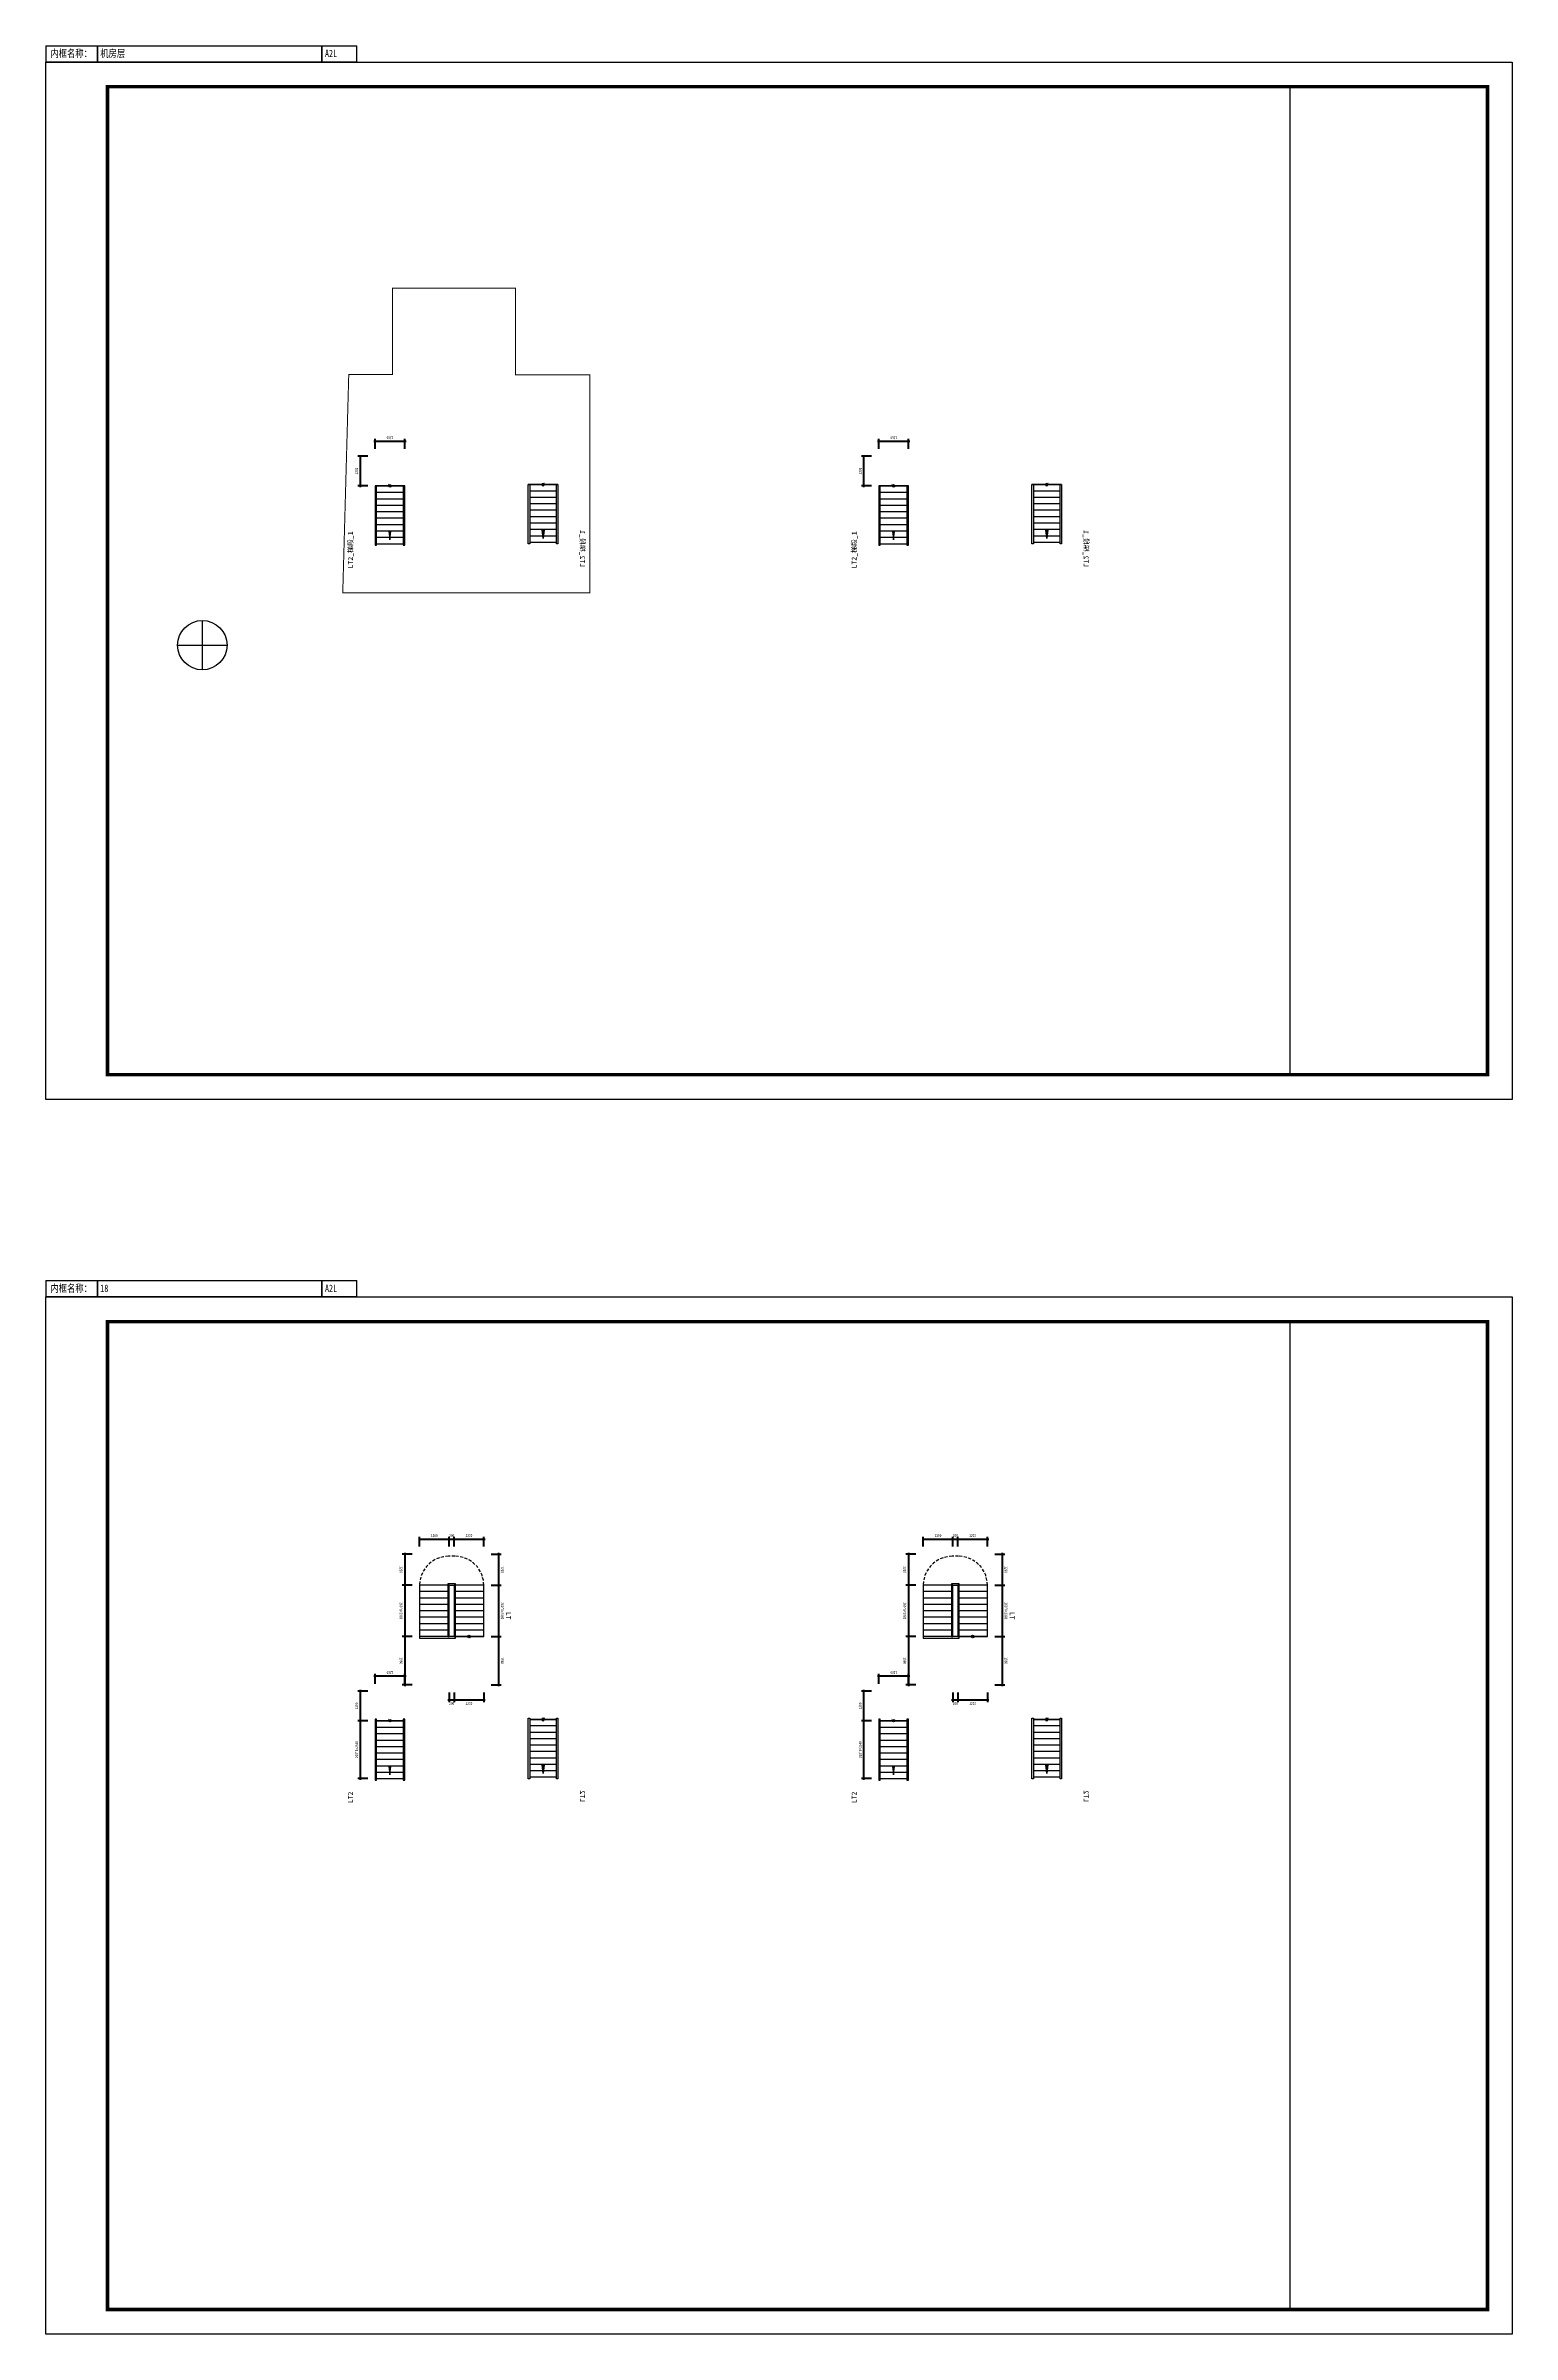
# Model space of a CAD drawing. Extents: x -678900 to 2378000, y 0 to 1840591.
# Drawn here: x 376003 to 435403, y 866735 to 959395 of the extents above; entities that cross this region are included whole.
import ezdxf

# ---------------------------------------------------------------- set-up
doc = ezdxf.new("R2010")
doc.units = 0
doc.header["$LTSCALE"] = 1000
doc.header["$MEASUREMENT"] = 0
doc.header["$PDMODE"] = 1
doc.linetypes.add('HIDDEN', pattern=[0.375, 0.25, -0.125])
doc.layers.get('0').update_dxf_attribs({"linetype": 'CONTINUOUS'})
doc.layers.get('DEFPOINTS').update_dxf_attribs({"color": 8, "linetype": 'CONTINUOUS'})
doc.layers.add('AD-DIMS-OTSD-XK', color=61, linetype='CONTINUOUS', lineweight=40)
doc.layers.add('FWX_JUBUTU', color=1, linetype='HIDDEN', lineweight=40)
for name, color, linetype in [('AD-SIGN', 195, 'CONTINUOUS'), ('AE-ELEV-4', 251, 'CONTINUOUS'), ('AE-HDWR', 8, 'CONTINUOUS'), ('AE-STAR', 51, 'CONTINUOUS'), ('AE-STK', 130, 'CONTINUOUS')]:
    doc.layers.add(name, color=color, linetype=linetype)
doc.layers.add('DEFPOINTS-1', color=251, linetype='CONTINUOUS', plot=False)
doc.layers.add('内框', color=8, linetype='CONTINUOUS', plot=False)
doc.styles.add('TH-STYLE2', font='', dxfattribs={"width": 0.7})
doc.styles.add('仿宋字体50', font='', dxfattribs={"width": 0.7, "height": 120})
doc.styles.add('黑体', font='simhei.ttf')
doc.styles.get('TH-STYLE2').set_extended_font_data('SimSun')
doc.styles.get('仿宋字体50').set_extended_font_data('SimSun')
doc.dimstyles.new('TH-DIM50-CAD-REVIT', dxfattribs={"dimscale": 100, "dimtxt": 120, "dimasz": 0.5, "dimexe": 0.75, "dimexo": 0.5, "dimgap": 0.5, "dimtad": 1, "dimdec": 0, "dimdsep": 46, "dimtxsty": '仿宋字体50', "dimblk1": 'ARCHTICK', "dimblk2": 'ARCHTICK', "dimsah": 1, "dimcen": -1, "dimclrd": 256, "dimclre": 256, "dimclrt": 256, "dimazin": 0, "dimtfac": 1, "dimtdec": 0, "dimtix": 1, "dimtmove": 2, "dimatfit": 0, "dimldrblk": 'ARCHTICK', "dimfxl": 0, "dimtolj": 1, "dimtzin": 0, "dimlwd": -1, "dimlwe": -1, "dimarcsym": 0})

# ---------------------------------------------------------------- blocks, each defined once
blk = doc.blocks.new('DXMX_STK_3')
at = {"layer": 'FWX_JUBUTU', "const_width": 40}
blk.add_lwpolyline([(388033, 887243), (398044, 887243), (398044, 896069), (395024, 896069), (395024, 899579), (390053, 899579), (390053, 896086), (388276, 896086), (388033, 887243)], close=True, dxfattribs=at)
blk = doc.blocks.new('THAPE_A2L_inner')
at = {"layer": '内框'}
for p, q in [((0, 426.6), (0, 420)), ((0, 426.6), (126, 426.6)), ((21, 420), (21, 426.6)), ((21, 426.6), (21, 420)), ((111.8, 420), (111.79, 426.6)), ((111.79, 426.6), (111.8, 420)), ((126, 420), (126, 426.6)), ((0, 420), (21, 420)), ((12, 420), (0, 420)), ((36, 420), (12, 420)), ((21, 420), (111.8, 420)), ((84, 420), (36, 420)), ((126, 420), (84, 420)), ((111.8, 420), (126, 420))]:
    blk.add_line(p, q, dxfattribs=at)
blk.add_lwpolyline([(0, 0), (0, 420), (594, 420), (594, 0)], close=True, dxfattribs=at)
at = {"layer": '内框', "const_width": 1.4}
blk.add_lwpolyline([(25, 410), (25, 10), (584, 10), (584, 410)], close=True, dxfattribs=at)
at = {"layer": '内框', "const_width": 0.5}
blk.add_lwpolyline([(504, 410), (504, 10)], dxfattribs=at)
at = {"layer": '内框', "style": '黑体', "width": 0.8}
for s, p in [('内框名称：', (1.9, 421.99)), ('A2L', (113.1, 421.99))]:
    blk.add_text(s, height=3, dxfattribs=at).set_placement(p)
blk.add_attdef('内框名称', (22.08, 421.99), '', height=3, dxfattribs=at)
blk = doc.blocks.new('BASEPOINT', base_point=(109548, 311454))
for p, q in [((109548, 310454), (109548, 312454)), ((108548, 311454), (110548, 311454))]:
    blk.add_line(p, q)
blk.add_circle((109548, 311454), 1000)
blk = doc.blocks.new('_ArchTick')
at = {"color": 0, "linetype": 'ByBlock', "const_width": 0.4}
blk.add_lwpolyline([(-0.5, -0.5), (0.5, 0.5)], dxfattribs=at)
blk = doc.blocks.new('*D358')
at = {"layer": 'AD-DIMS-OTSD-XK'}
for p, q in [((-3390, 600), (-2030, 600)), ((-3340, 300), (-3340, 700)), ((-2080, 300), (-2080, 700))]:
    blk.add_line(p, q, dxfattribs=at)
at = {"layer": 'DEFPOINTS', "color": 0}
for p in [(-3340, 200), (-2080, 600), (-2080, 200)]:
    blk.add_point(p, dxfattribs=at)
at = {"layer": 'AD-DIMS-OTSD-XK', "xscale": 50, "yscale": 50, "zscale": 50, "rotation": 180}
blk.add_blockref('_ArchTick', (-3340, 600), dxfattribs=at)
at = {"layer": 'AD-DIMS-OTSD-XK', "xscale": 50, "yscale": 50, "zscale": 50}
blk.add_blockref('_ArchTick', (-2080, 600), dxfattribs=at)
at = {"layer": 'AD-DIMS-OTSD-XK', "insert": (-2710, 750), "char_height": 120, "attachment_point": 5, "style": '仿宋字体50'}
blk.add_mtext('\\A1;1260', dxfattribs=at)
blk = doc.blocks.new('*D359')
at = {"layer": 'AD-DIMS-OTSD-XK'}
for p, q in [((-2130, 600), (50, 600)), ((-2080, 300), (-2080, 700)), ((0, 300), (0, 700))]:
    blk.add_line(p, q, dxfattribs=at)
at = {"layer": 'DEFPOINTS', "color": 0}
for p in [(-2080, 200), (0, 600), (0, 200)]:
    blk.add_point(p, dxfattribs=at)
at = {"layer": 'AD-DIMS-OTSD-XK', "xscale": 50, "yscale": 50, "zscale": 50, "rotation": 180}
blk.add_blockref('_ArchTick', (-2080, 600), dxfattribs=at)
at = {"layer": 'AD-DIMS-OTSD-XK', "xscale": 50, "yscale": 50, "zscale": 50}
blk.add_blockref('_ArchTick', (0, 600), dxfattribs=at)
at = {"layer": 'AD-DIMS-OTSD-XK', "insert": (-1040, 750), "char_height": 120, "attachment_point": 5, "style": '仿宋字体50'}
blk.add_mtext('\\A1;260*8=2080', dxfattribs=at)
blk = doc.blocks.new('*D360')
at = {"layer": 'AD-DIMS-OTSD-XK'}
for p, q in [((-50, 600), (2010, 600)), ((0, 300), (0, 700)), ((1960, 300), (1960, 700))]:
    blk.add_line(p, q, dxfattribs=at)
at = {"layer": 'DEFPOINTS', "color": 0}
for p in [(0, 200), (1960, 600), (1960, 200)]:
    blk.add_point(p, dxfattribs=at)
at = {"layer": 'AD-DIMS-OTSD-XK', "xscale": 50, "yscale": 50, "zscale": 50, "rotation": 180}
blk.add_blockref('_ArchTick', (0, 600), dxfattribs=at)
at = {"layer": 'AD-DIMS-OTSD-XK', "xscale": 50, "yscale": 50, "zscale": 50}
blk.add_blockref('_ArchTick', (1960, 600), dxfattribs=at)
at = {"layer": 'AD-DIMS-OTSD-XK', "insert": (980, 750), "char_height": 120, "attachment_point": 5, "style": '仿宋字体50'}
blk.add_mtext('\\A1;1960', dxfattribs=at)
blk = doc.blocks.new('*D361')
at = {"layer": 'AD-DIMS-OTSD-XK'}
for p, q in [((-2130, -3200), (50, -3200)), ((-2080, -2900), (-2080, -3300)), ((0, -2900), (0, -3300))]:
    blk.add_line(p, q, dxfattribs=at)
at = {"layer": 'DEFPOINTS', "color": 0}
for p in [(-2080, -2800), (0, -2800), (0, -3200)]:
    blk.add_point(p, dxfattribs=at)
at = {"layer": 'AD-DIMS-OTSD-XK', "xscale": 50, "yscale": 50, "zscale": 50, "rotation": 180}
blk.add_blockref('_ArchTick', (-2080, -3200), dxfattribs=at)
at = {"layer": 'AD-DIMS-OTSD-XK', "xscale": 50, "yscale": 50, "zscale": 50}
blk.add_blockref('_ArchTick', (0, -3200), dxfattribs=at)
at = {"layer": 'AD-DIMS-OTSD-XK', "insert": (-1040, -3350), "char_height": 120, "attachment_point": 5, "style": '仿宋字体50'}
blk.add_mtext('\\A1;260*8=2080', dxfattribs=at)
blk = doc.blocks.new('*D362')
at = {"layer": 'AD-DIMS-OTSD-XK'}
for p, q in [((-3390, -3200), (-2030, -3200)), ((-3340, -2900), (-3340, -3300)), ((-2080, -2900), (-2080, -3300))]:
    blk.add_line(p, q, dxfattribs=at)
at = {"layer": 'DEFPOINTS', "color": 0}
for p in [(-3340, -2800), (-2080, -2800), (-2080, -3200)]:
    blk.add_point(p, dxfattribs=at)
at = {"layer": 'AD-DIMS-OTSD-XK', "xscale": 50, "yscale": 50, "zscale": 50, "rotation": 180}
blk.add_blockref('_ArchTick', (-3340, -3200), dxfattribs=at)
at = {"layer": 'AD-DIMS-OTSD-XK', "xscale": 50, "yscale": 50, "zscale": 50}
blk.add_blockref('_ArchTick', (-2080, -3200), dxfattribs=at)
at = {"layer": 'AD-DIMS-OTSD-XK', "insert": (-2710, -3350), "char_height": 120, "attachment_point": 5, "style": '仿宋字体50'}
blk.add_mtext('\\A1;1260', dxfattribs=at)
blk = doc.blocks.new('*D363')
at = {"layer": 'AD-DIMS-OTSD-XK'}
for p, q in [((-50, -3200), (2010, -3200)), ((0, -2900), (0, -3300)), ((1960, -2900), (1960, -3300))]:
    blk.add_line(p, q, dxfattribs=at)
at = {"layer": 'DEFPOINTS', "color": 0}
for p in [(0, -2800), (1960, -2800), (1960, -3200)]:
    blk.add_point(p, dxfattribs=at)
at = {"layer": 'AD-DIMS-OTSD-XK', "xscale": 50, "yscale": 50, "zscale": 50, "rotation": 180}
blk.add_blockref('_ArchTick', (0, -3200), dxfattribs=at)
at = {"layer": 'AD-DIMS-OTSD-XK', "xscale": 50, "yscale": 50, "zscale": 50}
blk.add_blockref('_ArchTick', (1960, -3200), dxfattribs=at)
at = {"layer": 'AD-DIMS-OTSD-XK', "insert": (980, -3350), "char_height": 120, "attachment_point": 5, "style": '仿宋字体50'}
blk.add_mtext('\\A1;1960', dxfattribs=at)
blk = doc.blocks.new('*D364')
at = {"layer": 'AD-DIMS-OTSD-XK'}
for p, q in [((-3640, -1400), (-4040, -1400)), ((-3940, -2650), (-3940, -1350)), ((-3640, -2600), (-4040, -2600))]:
    blk.add_line(p, q, dxfattribs=at)
at = {"layer": 'DEFPOINTS', "color": 0}
for p in [(-3940, -1400), (-3540, -1400), (-3540, -2600)]:
    blk.add_point(p, dxfattribs=at)
at = {"layer": 'AD-DIMS-OTSD-XK', "xscale": 50, "yscale": 50, "zscale": 50}
for p, rotation in [((-3940, -1400), 90), ((-3940, -2600), 270)]:
    blk.add_blockref('_ArchTick', p, dxfattribs=dict(at, rotation=rotation))
at = {"layer": 'AD-DIMS-OTSD-XK', "insert": (-4090, -2000), "char_height": 120, "attachment_point": 5, "rotation": 90, "style": '仿宋字体50'}
blk.add_mtext('\\A1;1200', dxfattribs=at)
blk = doc.blocks.new('*D365')
at = {"layer": 'AD-DIMS-OTSD-XK'}
for p, q in [((-3640, -1200), (-4040, -1200)), ((-3640, -1400), (-4040, -1400)), ((-3940, -1450), (-3940, -1150))]:
    blk.add_line(p, q, dxfattribs=at)
at = {"layer": 'DEFPOINTS', "color": 0}
for p in [(-3940, -1200), (-3540, -1200), (-3540, -1400)]:
    blk.add_point(p, dxfattribs=at)
at = {"layer": 'AD-DIMS-OTSD-XK', "xscale": 50, "yscale": 50, "zscale": 50}
for p, rotation in [((-3940, -1200), 90), ((-3940, -1400), 270)]:
    blk.add_blockref('_ArchTick', p, dxfattribs=dict(at, rotation=rotation))
at = {"layer": 'AD-DIMS-OTSD-XK', "insert": (-4090, -1300), "char_height": 120, "attachment_point": 5, "rotation": 90, "style": '仿宋字体50'}
blk.add_mtext('\\A1;200', dxfattribs=at)
blk = doc.blocks.new('*D366')
at = {"layer": 'AD-DIMS-OTSD-XK'}
for p, q in [((-3640, 0), (-4040, 0)), ((-3940, -1250), (-3940, 50)), ((-3640, -1200), (-4040, -1200))]:
    blk.add_line(p, q, dxfattribs=at)
at = {"layer": 'DEFPOINTS', "color": 0}
for p in [(-3940, 0), (-3540, 0), (-3540, -1200)]:
    blk.add_point(p, dxfattribs=at)
at = {"layer": 'AD-DIMS-OTSD-XK', "xscale": 50, "yscale": 50, "zscale": 50}
for p, rotation in [((-3940, 0), 90), ((-3940, -1200), 270)]:
    blk.add_blockref('_ArchTick', p, dxfattribs=dict(at, rotation=rotation))
at = {"layer": 'AD-DIMS-OTSD-XK', "insert": (-4090, -600), "char_height": 120, "attachment_point": 5, "rotation": 90, "style": '仿宋字体50'}
blk.add_mtext('\\A1;1200', dxfattribs=at)
blk = doc.blocks.new('*D367')
at = {"layer": 'AD-DIMS-OTSD-XK'}
for p, q in [((2560, -1250), (2560, 50)), ((2260, 0), (2660, 0)), ((2260, -1200), (2660, -1200))]:
    blk.add_line(p, q, dxfattribs=at)
at = {"layer": 'DEFPOINTS', "color": 0}
for p in [(2160, 0), (2560, 0), (2160, -1200)]:
    blk.add_point(p, dxfattribs=at)
at = {"layer": 'AD-DIMS-OTSD-XK', "xscale": 50, "yscale": 50, "zscale": 50}
for p, rotation in [((2560, 0), 90), ((2560, -1200), 270)]:
    blk.add_blockref('_ArchTick', p, dxfattribs=dict(at, rotation=rotation))
at = {"layer": 'AD-DIMS-OTSD-XK', "insert": (2710, -600), "char_height": 120, "attachment_point": 5, "rotation": 90, "style": '仿宋字体50'}
blk.add_mtext('\\A1;1200', dxfattribs=at)
blk = doc.blocks.new('*D368')
at = {"layer": 'AD-DIMS-OTSD-XK'}
for p, q in [((2260, -1200), (2660, -1200)), ((2260, -1400), (2660, -1400)), ((2560, -1450), (2560, -1150))]:
    blk.add_line(p, q, dxfattribs=at)
at = {"layer": 'DEFPOINTS', "color": 0}
for p in [(2160, -1200), (2160, -1400), (2560, -1200)]:
    blk.add_point(p, dxfattribs=at)
at = {"layer": 'AD-DIMS-OTSD-XK', "xscale": 50, "yscale": 50, "zscale": 50}
for p, rotation in [((2560, -1200), 90), ((2560, -1400), 270)]:
    blk.add_blockref('_ArchTick', p, dxfattribs=dict(at, rotation=rotation))
at = {"layer": 'AD-DIMS-OTSD-XK', "insert": (2710, -1300), "char_height": 120, "attachment_point": 5, "rotation": 90, "style": '仿宋字体50'}
blk.add_mtext('\\A1;200', dxfattribs=at)
blk = doc.blocks.new('*D1235')
at = {"layer": 'AD-DIMS-OTSD-XK'}
for p, q in [((-50, 600), (2390, 600)), ((0, 300), (0, 700)), ((2340, 300), (2340, 700))]:
    blk.add_line(p, q, dxfattribs=at)
at = {"layer": 'DEFPOINTS', "color": 0}
for p in [(0, 200), (2340, 600), (2340, 200)]:
    blk.add_point(p, dxfattribs=at)
at = {"layer": 'AD-DIMS-OTSD-XK', "xscale": 50, "yscale": 50, "zscale": 50, "rotation": 180}
blk.add_blockref('_ArchTick', (0, 600), dxfattribs=at)
at = {"layer": 'AD-DIMS-OTSD-XK', "xscale": 50, "yscale": 50, "zscale": 50}
blk.add_blockref('_ArchTick', (2340, 600), dxfattribs=at)
at = {"layer": 'AD-DIMS-OTSD-XK', "insert": (1170, 750), "char_height": 120, "attachment_point": 5, "style": '仿宋字体50'}
blk.add_mtext('\\A1;260*9=2340', dxfattribs=at)
blk = doc.blocks.new('*D1236')
at = {"layer": 'AD-DIMS-OTSD-XK'}
for p, q in [((2290, 600), (3590, 600)), ((2340, 300), (2340, 700)), ((3540, 300), (3540, 700))]:
    blk.add_line(p, q, dxfattribs=at)
at = {"layer": 'DEFPOINTS', "color": 0}
for p in [(2340, 200), (3540, 600), (3540, 200)]:
    blk.add_point(p, dxfattribs=at)
at = {"layer": 'AD-DIMS-OTSD-XK', "xscale": 50, "yscale": 50, "zscale": 50, "rotation": 180}
blk.add_blockref('_ArchTick', (2340, 600), dxfattribs=at)
at = {"layer": 'AD-DIMS-OTSD-XK', "xscale": 50, "yscale": 50, "zscale": 50}
blk.add_blockref('_ArchTick', (3540, 600), dxfattribs=at)
at = {"layer": 'AD-DIMS-OTSD-XK', "insert": (2940, 750), "char_height": 120, "attachment_point": 5, "style": '仿宋字体50'}
blk.add_mtext('\\A1;1200', dxfattribs=at)
blk = doc.blocks.new('*D1237')
at = {"layer": 'AD-DIMS-OTSD-XK'}
for p, q in [((4140, -1250), (4140, 50)), ((3840, 0), (4240, 0)), ((3840, -1200), (4240, -1200))]:
    blk.add_line(p, q, dxfattribs=at)
at = {"layer": 'DEFPOINTS', "color": 0}
for p in [(3740, 0), (4140, 0), (3740, -1200)]:
    blk.add_point(p, dxfattribs=at)
at = {"layer": 'AD-DIMS-OTSD-XK', "xscale": 50, "yscale": 50, "zscale": 50}
for p, rotation in [((4140, 0), 90), ((4140, -1200), 270)]:
    blk.add_blockref('_ArchTick', p, dxfattribs=dict(at, rotation=rotation))
at = {"layer": 'AD-DIMS-OTSD-XK', "insert": (4290, -600), "char_height": 120, "attachment_point": 5, "rotation": 90, "style": '仿宋字体50'}
blk.add_mtext('\\A1;1200', dxfattribs=at)
blk = doc.blocks.new('*D1231')
at = {"layer": 'AD-DIMS-OTSD-XK'}
for p, q in [((2290, 600), (3590, 600)), ((2340, 300), (2340, 700)), ((3540, 300), (3540, 700))]:
    blk.add_line(p, q, dxfattribs=at)
at = {"layer": 'DEFPOINTS', "color": 0}
for p in [(2340, 200), (3540, 600), (3540, 200)]:
    blk.add_point(p, dxfattribs=at)
at = {"layer": 'AD-DIMS-OTSD-XK', "xscale": 50, "yscale": 50, "zscale": 50, "rotation": 180}
blk.add_blockref('_ArchTick', (2340, 600), dxfattribs=at)
at = {"layer": 'AD-DIMS-OTSD-XK', "xscale": 50, "yscale": 50, "zscale": 50}
blk.add_blockref('_ArchTick', (3540, 600), dxfattribs=at)
at = {"layer": 'AD-DIMS-OTSD-XK', "insert": (2940, 750), "char_height": 120, "attachment_point": 5, "style": '仿宋字体50'}
blk.add_mtext('\\A1;1200', dxfattribs=at)
blk = doc.blocks.new('*D1232')
at = {"layer": 'AD-DIMS-OTSD-XK'}
for p, q in [((4140, -1250), (4140, 50)), ((3840, 0), (4240, 0)), ((3840, -1200), (4240, -1200))]:
    blk.add_line(p, q, dxfattribs=at)
at = {"layer": 'DEFPOINTS', "color": 0}
for p in [(3740, 0), (4140, 0), (3740, -1200)]:
    blk.add_point(p, dxfattribs=at)
at = {"layer": 'AD-DIMS-OTSD-XK', "xscale": 50, "yscale": 50, "zscale": 50}
for p, rotation in [((4140, 0), 90), ((4140, -1200), 270)]:
    blk.add_blockref('_ArchTick', p, dxfattribs=dict(at, rotation=rotation))
at = {"layer": 'AD-DIMS-OTSD-XK', "insert": (4290, -600), "char_height": 120, "attachment_point": 5, "rotation": 90, "style": '仿宋字体50'}
blk.add_mtext('\\A1;1200', dxfattribs=at)
blk = doc.blocks.new('LT_190929163113712782')
at = {"layer": 'AD-SIGN', "linetype": 'Continuous', "ltscale": 0.5, "flags": 128}
blk.add_lwpolyline([(0, -600, 0, 0, 0), (-2600, -600, 0, 0, 0), (-2600, -2000, 0, 0, 0), (-506, -2000, 80, 0, 0), (-156, -2000, 0, 0, 0)], format="xyseb", dxfattribs=at)
at = {"layer": 'AE-ELEV-4', "linetype": 'HIDDEN', "ltscale": 0.5, "flags": 128}
for points in [[(-2080, 0), (-2283.2, -17.8), (-2480.2, -70.6), (-2665, -156.8), (-2832.1, -273.7), (-2976.3, -417.9), (-3093.2, -585), (-3179.4, -769.8), (-3232.2, -966.8), (-3250, -1170)], [(-3250, -1170), (-3250, -1430)], [(-3250, -1430), (-3232.2, -1633.2), (-3179.4, -1830.2), (-3093.2, -2015), (-2976.3, -2182.1), (-2832.1, -2326.3), (-2665, -2443.2), (-2480.2, -2529.4), (-2283.2, -2582.2), (-2080, -2600)]]:
    blk.add_lwpolyline(points, dxfattribs=at)
at = {"layer": 'AE-STAR', "linetype": 'Continuous', "ltscale": 0.5, "flags": 128}
for points in [[(0, 0), (-2080, 0), (-2080, -1200), (0, -1200), (0, 0)], [(-1820, 0), (-1820, -1200)], [(-1560, 0), (-1560, -1200)], [(-1300, 0), (-1300, -1200)], [(-1040, 0), (-1040, -1200)], [(-780, 0), (-780, -1200)], [(-520, 0), (-520, -1200)], [(-260, 0), (-260, -1200)], [(0, 0), (0, -1200)], [(-2080, -1400), (-2080, -1200)], [(0, -1400), (-2080, -1400), (-2080, -2600), (0, -2600), (0, -1400)], [(-2080, -1400), (-2080, -2600)], [(-1820, -1400), (-1820, -2600)], [(-1560, -1400), (-1560, -2600)], [(-1300, -1400), (-1300, -2600)], [(-1040, -1400), (-1040, -2600)], [(-780, -1400), (-780, -2600)], [(-520, -1400), (-520, -2600)], [(-260, -1400), (-260, -2600)], [(0, -1400), (0, -1200)]]:
    blk.add_lwpolyline(points, dxfattribs=at)
at = {"layer": 'DEFPOINTS-1', "linetype": 'Continuous', "ltscale": 0.5, "flags": 128}
for points in [[(-2080, -1400), (-2080, -1200)], [(0, -1400), (0, -1200)]]:
    blk.add_lwpolyline(points, dxfattribs=at)
at = {"layer": 'DEFPOINTS-1'}
blk.add_circle((0, -600), 50, dxfattribs=at)
at = {"layer": 'DEFPOINTS-1', "style": 'TH-STYLE2'}
for s, height, p in [('LT', 200, (-1000, 900)), ('下', 50, (20, -580))]:
    blk.add_text(s, height=height, dxfattribs=at).set_placement(p)
at = {"layer": 'AD-DIMS-OTSD-XK'}
for base, p1, p2, angle, text, picture, middle in [((-3940, 0), (-3540, -1200), (-3540, 0), 90, '1200', '*D366', (-4090, -600)), ((-2080, 600), (-3340, 200), (-2080, 200), 0, '1260', '*D358', (-2710, 750)), ((0, 600), (-2080, 200), (0, 200), 0, '260*8=2080', '*D359', (-1040, 750)), ((1960, 600), (0, 200), (1960, 200), 0, '1960', '*D360', (980, 750)), ((2560, 0), (2160, -1200), (2160, 0), 90, '1200', '*D367', (2710, -600)), ((-3940, -1200), (-3540, -1400), (-3540, -1200), 90, '200', '*D365', (-4090, -1300)), ((-3940, -1400), (-3540, -2600), (-3540, -1400), 90, '1200', '*D364', (-4090, -2000)), ((2560, -1200), (2160, -1400), (2160, -1200), 90, '200', '*D368', (2710, -1300)), ((-2080, -3200), (-3340, -2800), (-2080, -2800), 0, '1260', '*D362', (-2710, -3350)), ((0, -3200), (-2080, -2800), (0, -2800), 0, '260*8=2080', '*D361', (-1040, -3350)), ((1960, -3200), (0, -2800), (1960, -2800), 0, '1960', '*D363', (980, -3350))]:
    dim = blk.add_linear_dim(base=base, p1=p1, p2=p2, angle=angle, text=text, dimstyle='TH-DIM50-CAD-REVIT', override={"dimtxt": 3, "dimexe": 1, "dimdle": 0.5}, dxfattribs=at)
    dim.commit()
    dim.dimension.update_dxf_attribs({"geometry": picture, "text_midpoint": middle, "dimtype": 161})
blk.add_wipeout([(0, -1400), (-2080, -1400), (-2080, -1460), (0, -1460)]).dxf.layer = 'AE-HDWR'
blk.add_wipeout([(-2080, -1460), (-2080, -1140), (-2140, -1140), (-2140, -1460)]).dxf.layer = 'AE-HDWR'
blk.add_wipeout([(0, -1140), (-2080, -1140), (-2080, -1200), (0, -1200)]).dxf.layer = 'AE-HDWR'
at = {"layer": 'AE-HDWR', "linetype": 'Continuous', "ltscale": 0.5, "flags": 128}
for points in [[(-2080, -1140), (-2140, -1140)], [(-2140, -1140), (-2140, -1460)], [(-2140, -1460), (-2080, -1460)], [(-2080, -1140), (-2080, -1200)], [(-2080, -1460), (-2080, -1140)], [(-2080, -1400), (-2080, -1460)]]:
    blk.add_lwpolyline(points, dxfattribs=at)
blk.add_wipeout([(60, -2600), (60, -1140), (0, -1140), (0, -2600)]).dxf.layer = 'AE-HDWR'
for points in [[(0, -1140), (-2080, -1140)], [(-2080, -1200), (0, -1200)], [(0, -1400), (-2080, -1400)], [(-2080, -1460), (0, -1460)], [(0, -1200), (0, -1140)], [(60, -1140), (0, -1140)], [(0, -1140), (0, -2600)], [(0, -1460), (0, -1400)], [(60, -2600), (60, -1140)], [(0, -2600), (60, -2600)]]:
    blk.add_lwpolyline(points, dxfattribs=at)
blk = doc.blocks.new('LT2_191216203952755856')
at = {"layer": 'AD-SIGN'}
blk.add_hatch(color=256, dxfattribs=at).paths.add_polyline_path([(506, -640), (506, -560), (156, -600)], flags=0)
at = {"layer": 'AD-SIGN', "linetype": 'Continuous', "ltscale": 0.3, "flags": 128}
blk.add_lwpolyline([(2340, -600, 0, 0, 0), (506, -600, 80, 0, 0), (156, -600, 0, 0, 0)], format="xyseb", dxfattribs=at)
at = {"layer": 'AD-SIGN'}
blk.add_lwpolyline([(506, -640), (506, -560), (156, -600), (506, -640)], close=True, dxfattribs=at)
at = {"layer": 'AE-STAR', "linetype": 'Continuous', "ltscale": 0.3, "flags": 128}
for points in [[(2340, 0), (0, 0), (0, -1200), (2340, -1200), (2340, 0)], [(260, 0), (260, -1200)], [(520, 0), (520, -1200)], [(780, 0), (780, -1200)], [(1040, 0), (1040, -1200)], [(1300, 0), (1300, -1200)], [(1560, 0), (1560, -1200)], [(1820, 0), (1820, -1200)], [(2080, 0), (2080, -1200)], [(2340, 0), (2340, -1200)]]:
    blk.add_lwpolyline(points, dxfattribs=at)
at = {"layer": 'DEFPOINTS-1'}
blk.add_circle((2340, -600), 50, dxfattribs=at)
at = {"layer": 'DEFPOINTS-1', "style": 'TH-STYLE2'}
for s, height, p in [('LT2', 200, (-1000, 900)), ('下', 50, (2360, -580))]:
    blk.add_text(s, height=height, dxfattribs=at).set_placement(p)
at = {"layer": 'AD-DIMS-OTSD-XK'}
for base, p1, p2, angle, text, picture, middle in [((2340, 600), (0, 200), (2340, 200), 0, '260*9=2340', '*D1235', (1170, 750)), ((3540, 600), (2340, 200), (3540, 200), 0, '1200', '*D1236', (2940, 750)), ((4140, 0), (3740, -1200), (3740, 0), 90, '1200', '*D1237', (4290, -600))]:
    dim = blk.add_linear_dim(base=base, p1=p1, p2=p2, angle=angle, text=text, dimstyle='TH-DIM50-CAD-REVIT', override={"dimtxt": 3, "dimexe": 1, "dimdle": 0.5}, dxfattribs=at)
    dim.commit()
    dim.dimension.update_dxf_attribs({"geometry": picture, "text_midpoint": middle, "dimtype": 161})
for points in [[(0, 0), (-60, 0), (-60, -60), (0, -60)], [(2340, -1140), (0, -1140), (0, -1200), (2340, -1200)]]:
    blk.add_wipeout(points).dxf.layer = 'AE-HDWR'
for points in [[(2340, 0), (0, 0), (0, -60), (2340, -60)], [(0, -1140), (-60, -1140), (-60, -1200), (0, -1200)], [(2400, -1140), (2340, -1140), (2340, -1200), (2400, -1200)]]:
    blk.add_wipeout(points).dxf.layer = 'AE-HDWR'
at = {"layer": 'AE-HDWR', "linetype": 'Continuous', "ltscale": 0.3, "flags": 128}
for points in [[(0, 0), (-60, 0)], [(-60, 0), (-60, -60)], [(-60, -60), (0, -60)], [(0, -1140), (-60, -1140)], [(-60, -1140), (-60, -1200)], [(-60, -1200), (0, -1200)], [(2340, -1140), (0, -1140)], [(0, -1200), (2340, -1200)], [(2400, -1140), (2340, -1140)], [(2340, -1200), (2400, -1200)], [(2400, -1200), (2400, -1140)]]:
    blk.add_lwpolyline(points, dxfattribs=at)
blk.add_wipeout([(2400, 0), (2340, 0), (2340, -60), (2400, -60)]).dxf.layer = 'AE-HDWR'
for points in [[(2340, 0), (0, 0)], [(2400, 0), (2340, 0)], [(2400, -60), (2400, 0)], [(0, -60), (2340, -60)], [(2340, -60), (2400, -60)]]:
    blk.add_lwpolyline(points, dxfattribs=at)
blk = doc.blocks.new('LT2_梯段_1_191216203952823991')
at = {"layer": 'AD-SIGN'}
blk.add_hatch(color=256, dxfattribs=at).paths.add_polyline_path([(506, -640), (506, -560), (156, -600)], flags=0)
at = {"layer": 'AD-SIGN', "linetype": 'Continuous', "ltscale": 0.3, "flags": 128}
blk.add_lwpolyline([(2340, -600, 0, 0, 0), (506, -600, 80, 0, 0), (156, -600, 0, 0, 0)], format="xyseb", dxfattribs=at)
at = {"layer": 'AD-SIGN'}
blk.add_lwpolyline([(506, -640), (506, -560), (156, -600), (506, -640)], close=True, dxfattribs=at)
at = {"layer": 'AE-STAR', "linetype": 'Continuous', "ltscale": 0.3, "flags": 128}
for points in [[(2340, 0), (0, 0), (0, -1200), (2340, -1200), (2340, 0)], [(260, 0), (260, -1200)], [(520, 0), (520, -1200)], [(780, 0), (780, -1200)], [(1040, 0), (1040, -1200)], [(1300, 0), (1300, -1200)], [(1560, 0), (1560, -1200)], [(1820, 0), (1820, -1200)], [(2080, 0), (2080, -1200)], [(2340, 0), (2340, -1200)]]:
    blk.add_lwpolyline(points, dxfattribs=at)
at = {"layer": 'DEFPOINTS-1'}
blk.add_circle((2340, -600), 50, dxfattribs=at)
at = {"layer": 'DEFPOINTS-1', "style": 'TH-STYLE2'}
for s, height, p in [('LT2_梯段_1', 200, (-1000, 900)), ('下', 50, (2360, -580))]:
    blk.add_text(s, height=height, dxfattribs=at).set_placement(p)
at = {"layer": 'AD-DIMS-OTSD-XK'}
for base, p1, p2, angle, picture, middle in [((3540, 600), (2340, 200), (3540, 200), 0, '*D1231', (2940, 750)), ((4140, 0), (3740, -1200), (3740, 0), 90, '*D1232', (4290, -600))]:
    dim = blk.add_linear_dim(base=base, p1=p1, p2=p2, angle=angle, text='1200', dimstyle='TH-DIM50-CAD-REVIT', override={"dimtxt": 3, "dimexe": 1, "dimdle": 0.5}, dxfattribs=at)
    dim.commit()
    dim.dimension.update_dxf_attribs({"geometry": picture, "text_midpoint": middle, "dimtype": 161})
for points in [[(0, 0), (-60, 0), (-60, -60), (0, -60)], [(2340, -1140), (0, -1140), (0, -1200), (2340, -1200)]]:
    blk.add_wipeout(points).dxf.layer = 'AE-HDWR'
at = {"layer": 'AE-HDWR', "linetype": 'Continuous', "ltscale": 0.3, "flags": 128}
blk.add_lwpolyline([(2340, -1200), (2340, -1140)], dxfattribs=at)
for points in [[(2340, 0), (0, 0), (0, -60), (2340, -60)], [(0, -1140), (-60, -1140), (-60, -1200), (0, -1200)]]:
    blk.add_wipeout(points).dxf.layer = 'AE-HDWR'
for points in [[(0, 0), (-60, 0)], [(-60, 0), (-60, -60)], [(2340, 0), (0, 0)], [(2340, -60), (2340, 0)], [(-60, -60), (0, -60)], [(0, -60), (2340, -60)], [(0, -1140), (-60, -1140)], [(-60, -1140), (-60, -1200)], [(-60, -1200), (0, -1200)], [(2340, -1140), (0, -1140)], [(0, -1200), (2340, -1200)]]:
    blk.add_lwpolyline(points, dxfattribs=at)

msp = doc.modelspace()

# ---------------------------------------------------------------- block references
at = {"rotation": 270}
msp.add_blockref('LT_190929163113712782', (393745.5, 894984.9), dxfattribs=at)
at = {"layer": 'AE-STK'}
msp.add_blockref('DXMX_STK_3', (0, 50000), dxfattribs=at)
at = {"layer": 'DEFPOINTS'}
msp.add_blockref('BASEPOINT', (382345.5, 935124.9), dxfattribs=at)
at = {"layer": '内框', "xscale": 100, "yscale": 100, "zscale": 100}
msp.add_blockref('THAPE_A2L_inner', (376002.8, 916735.1), dxfattribs=at).add_auto_attribs({'内框名称': '机房层'})

# ---------------------------------------------------------------- next in the draw order: block references
at = {"rotation": 90}
for p in [(389345.5, 939234.9), (409745.5, 939234.9)]:
    msp.add_blockref('LT2_梯段_1_191216203952823991', p, dxfattribs=at)
at = {"xscale": -1, "rotation": 270}
for p in [(396745.5, 939284.9), (417145.5, 939284.9)]:
    msp.add_blockref('LT2_梯段_1_191216203952823991', p, dxfattribs=at)
at = {"layer": '内框', "xscale": 100, "yscale": 100, "zscale": 100}
msp.add_blockref('THAPE_A2L_inner', (376002.8, 866735.1), dxfattribs=at).add_auto_attribs({'内框名称': '18'})

# ---------------------------------------------------------------- next in the draw order: block references
for name, p, rotation in [('LT_190929163113712782', (414145.5, 894984.9), 270), ('LT2_191216203952755856', (389345.5, 889234.9), 90)]:
    msp.add_blockref(name, p, dxfattribs=dict(rotation=rotation))
at = {"xscale": -1, "rotation": 270}
for p in [(396745.5, 889284.9), (417145.5, 889284.9)]:
    msp.add_blockref('LT2_191216203952755856', p, dxfattribs=at)

# ---------------------------------------------------------------- next in the draw order: block references
at = {"rotation": 90}
msp.add_blockref('LT2_191216203952755856', (409745.5, 889234.9), dxfattribs=at)

doc.saveas('drawing.dxf')
